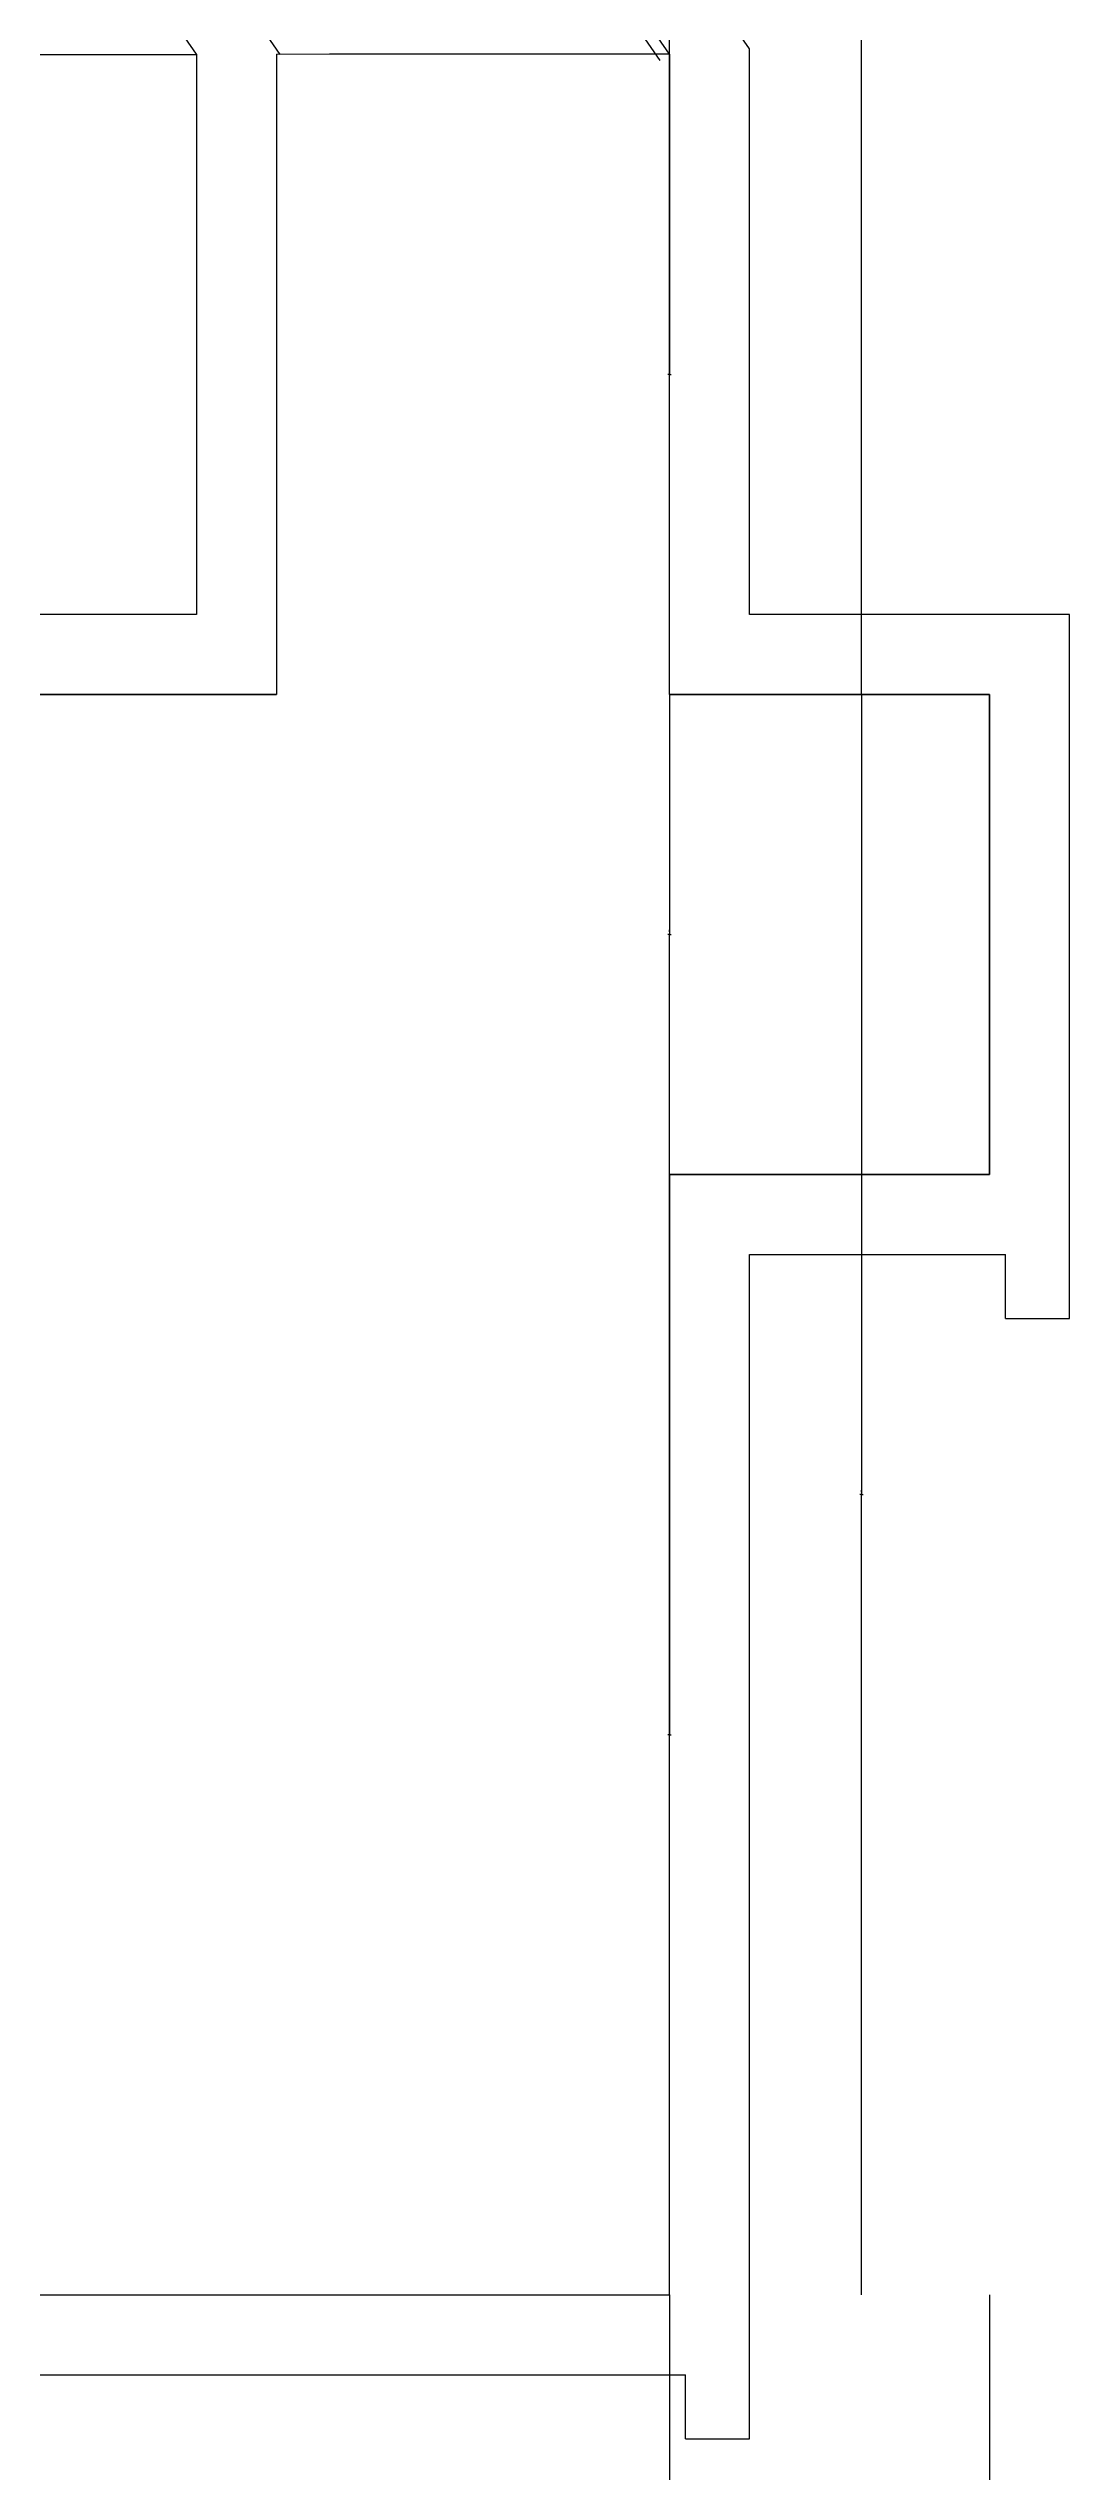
# Model space of a CAD drawing. Header units: metres. Extents: x -3883 to -1346, y 7082 to 10301.
# Drawn here: x -2702 to -2383, y 8210 to 8967 of the extents above; entities that cross this region are included whole.
import ezdxf

# ---------------------------------------------------------------- set-up
doc = ezdxf.new("R2010")
doc.units = ezdxf.units.M
for name, color, linetype in [('E_WALL', 7, 'Continuous'), ('LM', 141, 'Continuous'), ('PUB_DIM', 3, 'Continuous'), ('PUB_WALL', 7, 'Continuous'), ('S_ROOF', 4, 'Continuous')]:
    doc.layers.add(name, color=color, linetype=linetype)
doc.dimstyles.get("Standard").update_dxf_attribs({"dimtxt": 2.5, "dimasz": 2.5, "dimexe": 1.25, "dimexo": 0.625, "dimtad": 1, "dimcen": 2.5, "dimazin": 3, "dimtfac": 1, "dimtmove": 0, "dimatfit": 3})

# ---------------------------------------------------------------- blocks, each defined once
blk = doc.blocks.new('*D3')
for p, q in [((-2507.64, 8615.21), (-2507.64, 8440.21)), ((-2507.89, 8440.21), (-2508.14, 8440.21)), ((-2507.64, 8265.21), (-2507.64, 8440.21)), ((-2507.64, 8440.21), (-2507.64, 8440.21)), ((-2507.39, 8440.21), (-2507.14, 8440.21))]:
    blk.add_line(p, q)
at = {"layer": 'Defpoints'}
for p in [(-2507.64, 8615.21), (-2507.64, 8440.21), (-2507.64, 8265.21)]:
    blk.add_point(p, dxfattribs=at)
at = {"layer": 'PUB_DIM', "insert": (-2507.64, 8441.335), "char_height": 1, "attachment_point": 5}
blk.add_mtext('0', dxfattribs=at)
blk = doc.blocks.new('*D4')
for p, q in [((-2447.64, 8765.21), (-2447.64, 8515.21)), ((-2447.89, 8515.21), (-2448.14, 8515.21)), ((-2447.64, 8265.21), (-2447.64, 8515.21)), ((-2447.64, 8515.21), (-2447.64, 8515.21)), ((-2447.39, 8515.21), (-2447.14, 8515.21))]:
    blk.add_line(p, q)
at = {"layer": 'Defpoints'}
for p in [(-2447.64, 8765.21), (-2447.64, 8515.21), (-2447.64, 8265.21)]:
    blk.add_point(p, dxfattribs=at)
at = {"layer": 'PUB_DIM', "insert": (-2447.64, 8516.335), "char_height": 1, "attachment_point": 5}
blk.add_mtext('0', dxfattribs=at)
blk = doc.blocks.new('*D5')
for p, q in [((-2707.64, 8265.21), (-2707.64, 8144.88)), ((-2507.64, 8265.21), (-2507.64, 8144.88)), ((-2707.39, 8144.88), (-2609.14, 8144.88)), ((-2606.14, 8144.88), (-2507.89, 8144.88))]:
    blk.add_line(p, q)
at = {"layer": 'Defpoints'}
for p in [(-2707.64, 8265.21), (-2507.64, 8265.21), (-2707.64, 8144.88)]:
    blk.add_point(p, dxfattribs=at)
at = {"layer": 'PUB_DIM', "insert": (-2607.64, 8144.88), "char_height": 1, "attachment_point": 5}
blk.add_mtext('200', dxfattribs=at)
blk = doc.blocks.new('*D6')
for p, q in [((-2507.64, 8265.21), (-2507.64, 8144.88)), ((-2407.64, 8265.21), (-2407.64, 8144.88)), ((-2507.39, 8144.88), (-2459.14, 8144.88)), ((-2456.14, 8144.88), (-2407.89, 8144.88))]:
    blk.add_line(p, q)
at = {"layer": 'Defpoints'}
for p in [(-2507.64, 8265.21), (-2407.64, 8265.21), (-2507.64, 8144.88)]:
    blk.add_point(p, dxfattribs=at)
at = {"layer": 'PUB_DIM', "insert": (-2457.64, 8144.88), "char_height": 1, "attachment_point": 5}
blk.add_mtext('100', dxfattribs=at)
blk = doc.blocks.new('*D8')
for p, q in [((-2507.64, 8765.21), (-2507.64, 8690.21)), ((-2507.89, 8690.21), (-2508.14, 8690.21)), ((-2507.64, 8615.21), (-2507.64, 8690.21)), ((-2507.64, 8690.21), (-2507.64, 8690.21)), ((-2507.39, 8690.21), (-2507.14, 8690.21))]:
    blk.add_line(p, q)
at = {"layer": 'Defpoints'}
for p in [(-2507.64, 8765.21), (-2507.64, 8690.21), (-2507.64, 8615.21)]:
    blk.add_point(p, dxfattribs=at)
at = {"layer": 'PUB_DIM', "insert": (-2507.64, 8691.335), "char_height": 1, "attachment_point": 5}
blk.add_mtext('0', dxfattribs=at)
blk = doc.blocks.new('*D9')
for p, q in [((-2507.64, 8965.21), (-2507.64, 8865.21)), ((-2507.89, 8865.21), (-2508.14, 8865.21)), ((-2507.64, 8765.21), (-2507.64, 8865.21)), ((-2507.64, 8865.21), (-2507.64, 8865.21)), ((-2507.39, 8865.21), (-2507.14, 8865.21))]:
    blk.add_line(p, q)
at = {"layer": 'Defpoints'}
for p in [(-2507.64, 8965.21), (-2507.64, 8865.21), (-2507.64, 8765.21)]:
    blk.add_point(p, dxfattribs=at)
at = {"layer": 'PUB_DIM', "insert": (-2507.64, 8866.335), "char_height": 1, "attachment_point": 5}
blk.add_mtext('0', dxfattribs=at)
blk = doc.blocks.new('*D10')
for p, q in [((-2507.64, 9715.21), (-2507.64, 9340.21)), ((-2507.89, 9340.21), (-2508.14, 9340.21)), ((-2507.64, 8965.21), (-2507.64, 9340.21)), ((-2507.64, 9340.21), (-2507.64, 9340.21)), ((-2507.39, 9340.21), (-2507.14, 9340.21))]:
    blk.add_line(p, q)
at = {"layer": 'Defpoints'}
for p in [(-2507.64, 9715.21), (-2507.64, 9340.21), (-2507.64, 8965.21)]:
    blk.add_point(p, dxfattribs=at)
at = {"layer": 'PUB_DIM', "insert": (-2507.64, 9341.335), "char_height": 1, "attachment_point": 5}
blk.add_mtext('0', dxfattribs=at)
blk = doc.blocks.new('*D11')
for p, q in [((-2447.64, 9865.21), (-2447.64, 9315.21)), ((-2447.89, 9315.21), (-2448.14, 9315.21)), ((-2447.64, 8765.21), (-2447.64, 9315.21)), ((-2447.64, 9315.21), (-2447.64, 9315.21)), ((-2447.39, 9315.21), (-2447.14, 9315.21))]:
    blk.add_line(p, q)
at = {"layer": 'Defpoints'}
for p in [(-2447.64, 9865.21), (-2447.64, 9315.21), (-2447.64, 8765.21)]:
    blk.add_point(p, dxfattribs=at)
at = {"layer": 'PUB_DIM', "insert": (-2447.64, 9316.335), "char_height": 1, "attachment_point": 5}
blk.add_mtext('0', dxfattribs=at)

msp = doc.modelspace()

# ---------------------------------------------------------------- linework, layer by layer
at = {"layer": 'E_WALL'}
for p, q in [((-2630.48, 8965.21), (-2630.48, 8765.21)), ((-2507.64, 8765.21), (-2507.64, 8965.21)), ((-3838.73, 8765.21), (-2630.48, 8765.21)), ((-3307.45, 8765.21), (-2630.48, 8765.21)), ((-2507.64, 8765.21), (-2407.64, 8765.21)), ((-2407.64, 8765.21), (-2407.64, 8615.21)), ((-2507.64, 8265.21), (-2507.64, 8615.21)), ((-2407.64, 8615.21), (-2507.64, 8615.21))]:
    msp.add_line(p, q, dxfattribs=at)
msp.add_lwpolyline([(-3838.73, 8665.21), (-2707.64, 8665.21), (-2707.64, 8265.21), (-2507.64, 8265.21), (-2507.64, 8615.21), (-2407.64, 8615.21), (-2407.64, 8765.21), (-2507.64, 8765.21), (-2507.64, 8965.21), (-2613.92, 8965.21), (-2630.48, 8965.18), (-2630.48, 8765.21), (-3838.73, 8765.21)], dxfattribs=at)
at = {"layer": 'LM'}
for p, q in [((-2482.64, 8966.88), (-3005.76, 9721.93)), ((-2655.48, 8965.26), (-3170.41, 9708.49)), ((-3000.02, 8965.21), (-2655.48, 8965.18)), ((-2655.48, 8965.26), (-2655.48, 8790.21)), ((-2482.64, 8790.21), (-2482.64, 8966.88)), ((-2655.48, 8790.21), (-3838.73, 8790.21)), ((-2382.64, 8790.21), (-2482.64, 8790.21)), ((-2382.64, 8590.21), (-2382.64, 8790.21)), ((-2382.64, 8570.21), (-2382.64, 8770.21)), ((-2482.64, 8240.21), (-2482.64, 8590.21)), ((-2482.64, 8590.21), (-2402.64, 8590.21)), ((-2402.64, 8570.21), (-2402.64, 8590.21)), ((-2482.64, 8220.21), (-2482.64, 8570.21)), ((-2402.64, 8570.21), (-2382.64, 8570.21)), ((-2732.64, 8240.21), (-2502.64, 8240.21)), ((-2502.64, 8220.21), (-2502.64, 8240.21)), ((-2502.64, 8220.21), (-2482.64, 8220.21))]:
    msp.add_line(p, q, dxfattribs=at)
at = {"layer": 'PUB_WALL'}
msp.add_lwpolyline([(-2510.52, 8963.22), (-3030.13, 9713.22)], dxfattribs=at)
at = {"layer": 'S_ROOF'}
for p, q in [((-2629.27, 8965.18), (-3148.91, 9715.21)), ((-2507.64, 8965.21), (-3027.26, 9715.21))]:
    msp.add_line(p, q, dxfattribs=at)

# ---------------------------------------------------------------- dimensions: what is measured, and where the dimension line sits
at = {"layer": 'PUB_DIM'}
for base, p1, p2, picture, middle in [((-2447.64, 9315.21), (-2447.64, 8765.21), (-2447.64, 9865.21), '*D11', (-2447.64, 9316.335)), ((-2507.64, 9340.21), (-2507.64, 8965.21), (-2507.64, 9715.21), '*D10', (-2507.64, 9341.335)), ((-2507.64, 8865.21), (-2507.64, 8765.21), (-2507.64, 8965.21), '*D9', (-2507.64, 8866.335)), ((-2507.64, 8690.21), (-2507.64, 8615.21), (-2507.64, 8765.21), '*D8', (-2507.64, 8691.335)), ((-2447.64, 8515.21), (-2447.64, 8265.21), (-2447.64, 8765.21), '*D4', (-2447.64, 8516.335)), ((-2507.64, 8440.21), (-2507.64, 8265.21), (-2507.64, 8615.21), '*D3', (-2507.64, 8441.335)), ((-2707.64, 8144.88), (-2707.64, 8265.21), (-2507.64, 8265.21), '*D5', (-2607.64, 8144.88)), ((-2507.64, 8144.88), (-2507.64, 8265.21), (-2407.64, 8265.21), '*D6', (-2457.64, 8144.88))]:
    dim = msp.add_linear_dim(base=base, p1=p1, p2=p2, dimstyle='Standard', dxfattribs=at)
    dim.commit()
    dim.dimension.update_dxf_attribs({"geometry": picture, "text_midpoint": middle})

doc.saveas('drawing.dxf')
